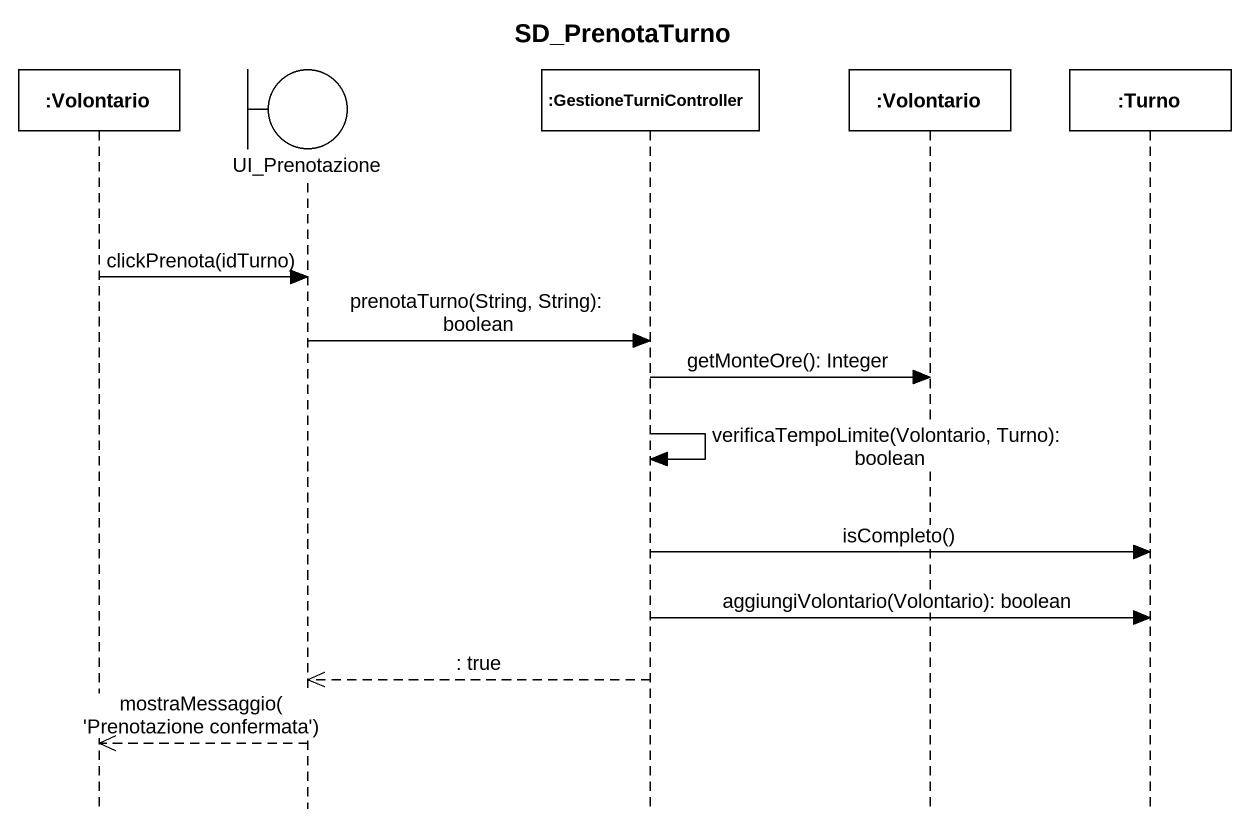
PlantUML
@startuml
title SD_PrenotaTurno
hide footbox
participant ":Volontario" as Volontario
boundary UI_Prenotazione
participant ":GestioneTurniController" as GestioneTurniController
participant ":Volontario" as Volontario_2
participant ":Turno" as Turno

Volontario -> UI_Prenotazione : clickPrenota(idTurno)
UI_Prenotazione -> GestioneTurniController : prenotaTurno(String, String): boolean
GestioneTurniController -> Volontario_2 : getMonteOre(): Integer
GestioneTurniController -> GestioneTurniController : verificaTempoLimite(Volontario, Turno): boolean
GestioneTurniController -> Turno : isCompleto()
GestioneTurniController -> Turno : aggiungiVolontario(Volontario): boolean
GestioneTurniController -->> UI_Prenotazione : : true
UI_Prenotazione -->> Volontario : mostraMessaggio('Prenotazione confermata')
@enduml
